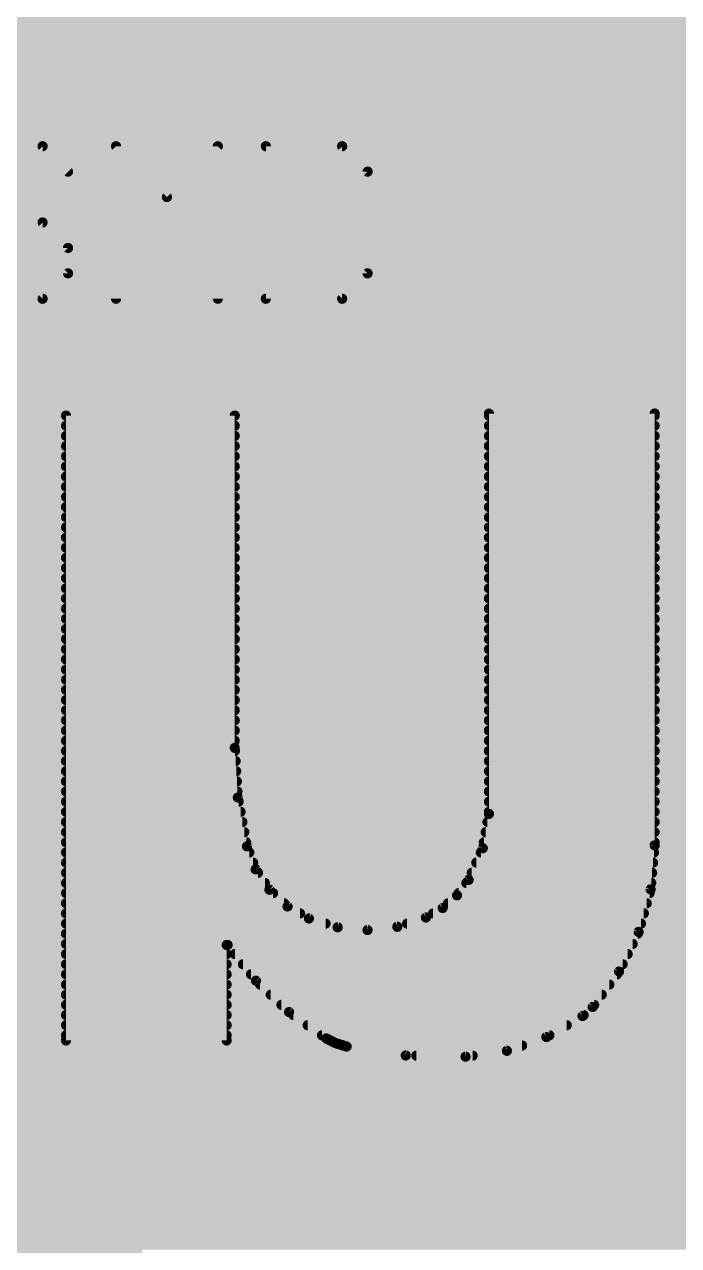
# Model space of a CAD drawing. Extents: x -29 to 78, y -15 to 28.
# Drawn here: x 18.639 to 20.273, y 11.87 to 14.923 of the extents above; entities that cross this region are included whole.
import ezdxf

# ---------------------------------------------------------------- set-up
doc = ezdxf.new("R2010")
doc.units = 0
for name, color, linetype in [('1', 12, 'CONTINUOUS'), ('16', 132, 'CONTINUOUS'), ('201', 110, 'CONTINUOUS'), ('22', 40, 'CONTINUOUS'), ('27', 253, 'CONTINUOUS'), ('29', 253, 'CONTINUOUS'), ('31', 253, 'CONTINUOUS')]:
    doc.layers.add(name, color=color, linetype=linetype)

# ---------------------------------------------------------------- blocks, each defined once
blk = doc.blocks.new('RECT')
blk.add_solid([(-0.5, -0.5), (0.5, -0.5), (-0.5, 0.5), (0.5, 0.5)])

msp = doc.modelspace()

# ---------------------------------------------------------------- linework, layer by layer
at = {"layer": '16', "const_width": 0.254}
msp.add_lwpolyline([(15.4178, 18.796), (21.7424, 12.4714)], dxfattribs=at)
at = {"layer": '22', "const_width": 0.0127}
for points in [[(18.7491, 13.9446, 1), (18.7363, 13.9446)], [(18.7427, 13.951, 1), (18.7427, 13.9383)], [(19.1707, 13.9446, 1), (19.1579, 13.9446)], [(19.1643, 13.9383, 1), (19.1643, 13.951)], [(19.8057, 13.9497, 1), (19.793, 13.9497)], [(19.7993, 13.956, 1), (19.7993, 13.9434)], [(19.7993, 13.951, 1), (19.7993, 13.9383)], [(20.2197, 13.9497, 1), (20.2069, 13.9497)], [(20.2133, 13.9434, 1), (20.2133, 13.956)], [(20.2133, 13.9383, 1), (20.2133, 13.951)], [(18.7427, 13.9255, 1), (18.7427, 13.9129)], [(19.1643, 13.9129, 1), (19.1643, 13.9255)], [(19.7993, 13.9255, 1), (19.7993, 13.9129)], [(20.2133, 13.9129, 1), (20.2133, 13.9255)], [(18.7427, 13.9002, 1), (18.7427, 13.8875)], [(19.1643, 13.8875, 1), (19.1643, 13.9002)], [(19.7993, 13.9002, 1), (19.7993, 13.8875)], [(20.2133, 13.8875, 1), (20.2133, 13.9002)], [(18.7427, 13.8748, 1), (18.7427, 13.8621)], [(19.1643, 13.8621, 1), (19.1643, 13.8748)], [(19.7993, 13.8748, 1), (19.7993, 13.8621)], [(20.2133, 13.8621, 1), (20.2133, 13.8748)], [(18.7427, 13.8493, 1), (18.7427, 13.8367)], [(18.7427, 13.8239, 1), (18.7427, 13.8113)], [(19.1643, 13.8367, 1), (19.1643, 13.8493)], [(19.1643, 13.8113, 1), (19.1643, 13.8239)], [(19.7993, 13.8493, 1), (19.7993, 13.8367)], [(19.7993, 13.8239, 1), (19.7993, 13.8113)], [(20.2133, 13.8367, 1), (20.2133, 13.8493)], [(20.2133, 13.8113, 1), (20.2133, 13.8239)], [(18.7427, 13.7986, 1), (18.7427, 13.7859)], [(19.1643, 13.7859, 1), (19.1643, 13.7986)], [(19.7993, 13.7986, 1), (19.7993, 13.7859)], [(20.2133, 13.7859, 1), (20.2133, 13.7986)], [(18.7427, 13.7731, 1), (18.7427, 13.7605)], [(19.1643, 13.7605, 1), (19.1643, 13.7731)], [(19.7993, 13.7731, 1), (19.7993, 13.7605)], [(20.2133, 13.7605, 1), (20.2133, 13.7731)], [(18.7427, 13.7477, 1), (18.7427, 13.7351)], [(19.1643, 13.7351, 1), (19.1643, 13.7477)], [(19.7993, 13.7477, 1), (19.7993, 13.7351)], [(20.2133, 13.7351, 1), (20.2133, 13.7477)], [(18.7427, 13.7224, 1), (18.7427, 13.7097)], [(19.1643, 13.7097, 1), (19.1643, 13.7224)], [(19.7993, 13.7224, 1), (19.7993, 13.7097)], [(20.2133, 13.7097, 1), (20.2133, 13.7224)], [(18.7427, 13.6969, 1), (18.7427, 13.6843)], [(18.7427, 13.6715, 1), (18.7427, 13.6589)], [(19.1643, 13.6843, 1), (19.1643, 13.6969)], [(19.1643, 13.6589, 1), (19.1643, 13.6715)], [(19.7993, 13.6969, 1), (19.7993, 13.6843)], [(19.7993, 13.6715, 1), (19.7993, 13.6589)], [(20.2133, 13.6843, 1), (20.2133, 13.6969)], [(20.2133, 13.6589, 1), (20.2133, 13.6715)], [(18.7427, 13.6462, 1), (18.7427, 13.6335)], [(19.1643, 13.6335, 1), (19.1643, 13.6462)], [(19.7993, 13.6462, 1), (19.7993, 13.6335)], [(20.2133, 13.6335, 1), (20.2133, 13.6462)], [(18.7427, 13.6207, 1), (18.7427, 13.6081)], [(19.1643, 13.6081, 1), (19.1643, 13.6207)], [(19.7993, 13.6207, 1), (19.7993, 13.6081)], [(20.2133, 13.6081, 1), (20.2133, 13.6207)], [(18.7427, 13.5953, 1), (18.7427, 13.5827)], [(19.1643, 13.5827, 1), (19.1643, 13.5953)], [(19.7993, 13.5953, 1), (19.7993, 13.5827)], [(20.2133, 13.5827, 1), (20.2133, 13.5953)], [(18.7427, 13.57, 1), (18.7427, 13.5573)], [(19.1643, 13.5573, 1), (19.1643, 13.57)], [(19.7993, 13.57, 1), (19.7993, 13.5573)], [(20.2133, 13.5573, 1), (20.2133, 13.57)], [(18.7427, 13.5445, 1), (18.7427, 13.5319)], [(18.7427, 13.5191, 1), (18.7427, 13.5065)], [(19.1643, 13.5319, 1), (19.1643, 13.5445)], [(19.1643, 13.5065, 1), (19.1643, 13.5191)], [(19.7993, 13.5445, 1), (19.7993, 13.5319)], [(19.7993, 13.5191, 1), (19.7993, 13.5065)], [(20.2133, 13.5319, 1), (20.2133, 13.5445)], [(20.2133, 13.5065, 1), (20.2133, 13.5191)], [(18.7427, 13.4938, 1), (18.7427, 13.4811)], [(19.1643, 13.4811, 1), (19.1643, 13.4938)], [(19.7993, 13.4938, 1), (19.7993, 13.4811)], [(20.2133, 13.4811, 1), (20.2133, 13.4938)], [(18.7427, 13.4684, 1), (18.7427, 13.4557)], [(19.1643, 13.4557, 1), (19.1643, 13.4684)], [(19.7993, 13.4684, 1), (19.7993, 13.4557)], [(20.2133, 13.4557, 1), (20.2133, 13.4684)], [(18.7427, 13.4429, 1), (18.7427, 13.4303)], [(19.1643, 13.4303, 1), (19.1643, 13.4429)], [(19.7993, 13.4429, 1), (19.7993, 13.4303)], [(20.2133, 13.4303, 1), (20.2133, 13.4429)], [(18.7427, 13.4176, 1), (18.7427, 13.4049)], [(19.1643, 13.4049, 1), (19.1643, 13.4176)], [(19.7993, 13.4176, 1), (19.7993, 13.4049)], [(20.2133, 13.4049, 1), (20.2133, 13.4176)], [(18.7427, 13.3922, 1), (18.7427, 13.3795)], [(18.7427, 13.3667, 1), (18.7427, 13.3541)], [(19.1643, 13.3795, 1), (19.1643, 13.3922)], [(19.1643, 13.3541, 1), (19.1643, 13.3667)], [(19.7993, 13.3922, 1), (19.7993, 13.3795)], [(19.7993, 13.3667, 1), (19.7993, 13.3541)], [(20.2133, 13.3795, 1), (20.2133, 13.3922)], [(20.2133, 13.3541, 1), (20.2133, 13.3667)], [(18.7427, 13.3414, 1), (18.7427, 13.3287)], [(19.1643, 13.3287, 1), (19.1643, 13.3414)], [(19.7993, 13.3414, 1), (19.7993, 13.3287)], [(20.2133, 13.3287, 1), (20.2133, 13.3414)], [(18.7427, 13.316, 1), (18.7427, 13.3033)], [(19.1643, 13.3033, 1), (19.1643, 13.316)], [(19.7993, 13.316, 1), (19.7993, 13.3033)], [(20.2133, 13.3033, 1), (20.2133, 13.316)], [(18.7427, 13.2905, 1), (18.7427, 13.2779)], [(19.1643, 13.2779, 1), (19.1643, 13.2905)], [(19.7993, 13.2905, 1), (19.7993, 13.2779)], [(20.2133, 13.2779, 1), (20.2133, 13.2905)], [(18.7427, 13.2652, 1), (18.7427, 13.2525)], [(19.1643, 13.2525, 1), (19.1643, 13.2652)], [(19.7993, 13.2652, 1), (19.7993, 13.2525)], [(20.2133, 13.2525, 1), (20.2133, 13.2652)], [(18.7427, 13.2398, 1), (18.7427, 13.2271)], [(18.7427, 13.2143, 1), (18.7427, 13.2017)], [(19.1643, 13.2271, 1), (19.1643, 13.2398)], [(19.1643, 13.2017, 1), (19.1643, 13.2143)], [(19.7993, 13.2398, 1), (19.7993, 13.2271)], [(19.7993, 13.2143, 1), (19.7993, 13.2017)], [(20.2133, 13.2271, 1), (20.2133, 13.2398)], [(20.2133, 13.2017, 1), (20.2133, 13.2143)], [(18.7427, 13.189, 1), (18.7427, 13.1763)], [(19.1643, 13.1763, 1), (19.1643, 13.189)], [(19.7993, 13.189, 1), (19.7993, 13.1763)], [(20.2133, 13.1763, 1), (20.2133, 13.189)], [(18.7427, 13.1636, 1), (18.7427, 13.1509)], [(19.1643, 13.1509, 1), (19.1643, 13.1636)], [(19.7993, 13.1636, 1), (19.7993, 13.1509)], [(20.2133, 13.1509, 1), (20.2133, 13.1636)], [(18.7427, 13.1381, 1), (18.7427, 13.1255)], [(19.1643, 13.1255, 1), (19.1643, 13.1381)], [(19.7993, 13.1381, 1), (19.7993, 13.1255)], [(20.2133, 13.1255, 1), (20.2133, 13.1381)], [(18.7427, 13.1128, 1), (18.7427, 13.1001)], [(19.1706, 13.1144, 1), (19.158, 13.1136)], [(19.1579, 13.114, 1), (19.1707, 13.114)], [(19.1648, 13.1001, 1), (19.1648, 13.1128)], [(19.7993, 13.1128, 1), (19.7993, 13.1001)], [(20.2133, 13.1001, 1), (20.2133, 13.1128)], [(18.7427, 13.0874, 1), (18.7427, 13.0747)], [(18.7427, 13.0619, 1), (18.7427, 13.0493)], [(19.1663, 13.0747, 1), (19.1663, 13.0874)], [(19.1679, 13.0493, 1), (19.1679, 13.0619)], [(19.7993, 13.0874, 1), (19.7993, 13.0747)], [(19.7993, 13.0619, 1), (19.7993, 13.0493)], [(20.2133, 13.0747, 1), (20.2133, 13.0874)], [(20.2133, 13.0493, 1), (20.2133, 13.0619)], [(18.7427, 13.0366, 1), (18.7427, 13.0239)], [(19.1695, 13.0239, 1), (19.1695, 13.0366)], [(19.7993, 13.0366, 1), (19.7993, 13.0239)], [(20.2133, 13.0239, 1), (20.2133, 13.0366)], [(18.7427, 13.0112, 1), (18.7427, 12.9985)], [(19.171, 12.9985, 1), (19.171, 13.0112)], [(19.7993, 13.0112, 1), (19.7993, 12.9985)], [(20.2133, 12.9985, 1), (20.2133, 13.0112)], [(18.7427, 12.9857, 1), (18.7427, 12.9731)], [(19.1782, 12.991, 1), (19.1657, 12.9887)], [(19.1656, 12.9895, 1), (19.1783, 12.9903)], [(19.1739, 12.9731, 1), (19.1739, 12.9857)], [(19.7993, 12.9857, 1), (19.7993, 12.9731)], [(20.2133, 12.9731, 1), (20.2133, 12.9857)], [(18.7427, 12.9604, 1), (18.7427, 12.9477)], [(19.1787, 12.9477, 1), (19.1787, 12.9604)], [(19.7993, 12.9604, 1), (19.7993, 12.9477)], [(19.8056, 12.9478, 1), (19.793, 12.95)], [(19.793, 12.9489, 1), (19.8057, 12.9489)], [(20.2133, 12.9477, 1), (20.2133, 12.9604)], [(18.7427, 12.935, 1), (18.7427, 12.9223)], [(18.7427, 12.9095, 1), (18.7427, 12.8969)], [(19.1834, 12.9223, 1), (19.1834, 12.935)], [(19.1881, 12.8969, 1), (19.1881, 12.9095)], [(19.7911, 12.9095, 1), (19.7911, 12.8969)], [(19.7957, 12.935, 1), (19.7957, 12.9223)], [(20.2133, 12.9223, 1), (20.2133, 12.935)], [(20.2133, 12.8969, 1), (20.2133, 12.9095)], [(18.7427, 12.8841, 1), (18.7427, 12.8715)], [(19.1929, 12.8715, 1), (19.1929, 12.8841)], [(19.7866, 12.8841, 1), (19.7866, 12.8715)], [(20.2133, 12.8715, 1), (20.2133, 12.8841)], [(18.7427, 12.8588, 1), (18.7427, 12.8461)], [(19.2007, 12.8699, 1), (19.1889, 12.8653)], [(19.1886, 12.8664, 1), (19.201, 12.8688)], [(19.2006, 12.8461, 1), (19.2006, 12.8588)], [(19.7791, 12.8588, 1), (19.7791, 12.8461)], [(19.7777, 12.8644, 1), (19.7902, 12.8621)], [(19.7898, 12.8607, 1), (19.7782, 12.8658)], [(20.2069, 12.8702, 1), (20.2197, 12.8702)], [(20.2196, 12.8696, 1), (20.207, 12.8708)], [(20.2117, 12.8461, 1), (20.2117, 12.8588)], [(18.7427, 12.8333, 1), (18.7427, 12.8207)], [(19.2102, 12.8207, 1), (19.2102, 12.8333)], [(19.2219, 12.8137, 1), (19.2113, 12.8066)], [(19.7678, 12.8333, 1), (19.7678, 12.8207)], [(20.2093, 12.8207, 1), (20.2093, 12.8333)], [(18.7427, 12.8079, 1), (18.7427, 12.7953)], [(19.2107, 12.8079, 1), (19.2225, 12.8124)], [(19.2224, 12.7953, 1), (19.2224, 12.8079)], [(19.7427, 12.7864, 1), (19.7543, 12.7812)], [(19.7536, 12.78, 1), (19.7434, 12.7876)], [(19.7565, 12.8079, 1), (19.7565, 12.7953)], [(20.207, 12.7953, 1), (20.207, 12.8079)], [(18.7427, 12.7826, 1), (18.7427, 12.7699)], [(18.7427, 12.7571, 1), (18.7427, 12.7445)], [(19.2395, 12.7699, 1), (19.2395, 12.7826)], [(19.2553, 12.7639, 1), (19.2467, 12.7545)], [(19.2457, 12.7556, 1), (19.2563, 12.7627)], [(19.2601, 12.7445, 1), (19.2601, 12.7571)], [(19.7237, 12.7571, 1), (19.7237, 12.7445)], [(19.7428, 12.7826, 1), (19.7428, 12.7699)], [(20.1969, 12.7608, 1), (20.2095, 12.7596)], [(20.2093, 12.7585, 1), (20.1971, 12.7619)], [(20.2005, 12.7445, 1), (20.2005, 12.7571)], [(20.2047, 12.7699, 1), (20.2047, 12.7826)], [(18.7427, 12.7317, 1), (18.7427, 12.7191)], [(19.2876, 12.7191, 1), (19.2876, 12.7317)], [(19.697, 12.7317, 1), (19.697, 12.7191)], [(19.7146, 12.7492, 1), (19.7247, 12.7415)], [(19.7238, 12.7406, 1), (19.7154, 12.7501)], [(20.1934, 12.7191, 1), (20.1934, 12.7317)], [(18.7427, 12.7064, 1), (18.7427, 12.6937)], [(19.2993, 12.723, 1), (19.293, 12.712)], [(19.2919, 12.7128, 1), (19.3005, 12.7222)], [(19.3272, 12.6937, 1), (19.3272, 12.7064)], [(19.3516, 12.6934, 1), (19.3478, 12.6812)], [(19.6387, 12.6953, 1), (19.6449, 12.6843)], [(19.6438, 12.6838, 1), (19.6398, 12.6958)], [(19.6597, 12.7064, 1), (19.6597, 12.6937)], [(19.6794, 12.7183, 1), (19.6878, 12.7088)], [(19.6867, 12.7081, 1), (19.6804, 12.7191)], [(20.1862, 12.6937, 1), (20.1862, 12.7064)], [(18.7427, 12.6809, 1), (18.7427, 12.6683)], [(19.3466, 12.6818, 1), (19.3528, 12.6928)], [(19.3912, 12.6683, 1), (19.3912, 12.6809)], [(19.422, 12.6717, 1), (19.4208, 12.6591)], [(19.4195, 12.6593, 1), (19.4232, 12.6715)], [(19.4953, 12.6647, 1), (19.4967, 12.6521)], [(19.4954, 12.6521, 1), (19.4966, 12.6647)], [(19.5685, 12.6727, 1), (19.5725, 12.6606)], [(19.5712, 12.6603, 1), (19.5698, 12.673)], [(19.595, 12.6809, 1), (19.595, 12.6683)], [(20.1791, 12.6683, 1), (20.1791, 12.6809)], [(18.7427, 12.6555, 1), (18.7427, 12.6429)], [(20.1671, 12.6556, 1), (20.1794, 12.6522)], [(20.1789, 12.6511, 1), (20.1675, 12.6567)], [(20.1709, 12.6429, 1), (20.1709, 12.6555)], [(18.7427, 12.6302, 1), (18.7427, 12.6175)], [(18.7427, 12.6047, 1), (18.7427, 12.5921)], [(19.1504, 12.6213, 1), (19.1377, 12.6213)], [(19.144, 12.6276, 1), (19.144, 12.615)], [(19.1515, 12.6252, 1), (19.1415, 12.6174)], [(19.144, 12.5921, 1), (19.144, 12.6047)], [(19.1465, 12.615, 1), (19.1465, 12.6276)], [(19.1646, 12.6047, 1), (19.1646, 12.5921)], [(20.1459, 12.5921, 1), (20.1459, 12.6047)], [(20.1584, 12.6175, 1), (20.1584, 12.6302)], [(18.7427, 12.5793, 1), (18.7427, 12.5667)], [(19.144, 12.5667, 1), (19.144, 12.5793)], [(19.1847, 12.5793, 1), (19.1847, 12.5667)], [(20.1334, 12.5667, 1), (20.1334, 12.5793)], [(18.7427, 12.554, 1), (18.7427, 12.5413)], [(19.144, 12.5413, 1), (19.144, 12.554)], [(19.2048, 12.554, 1), (19.2048, 12.5413)], [(20.1187, 12.5576, 1), (20.1301, 12.552)], [(20.119, 12.5413, 1), (20.119, 12.554)], [(20.1295, 12.551, 1), (20.1193, 12.5586)], [(18.7427, 12.5285, 1), (18.7427, 12.5159)], [(19.144, 12.5159, 1), (19.144, 12.5285)], [(19.2216, 12.5365, 1), (19.2128, 12.5273)], [(19.2122, 12.528, 1), (19.2222, 12.5359)], [(19.2275, 12.5285, 1), (19.2275, 12.5159)], [(20.1001, 12.5159, 1), (20.1001, 12.5285)], [(18.7427, 12.5031, 1), (18.7427, 12.4905)], [(19.144, 12.4905, 1), (19.144, 12.5031)], [(19.2542, 12.5031, 1), (19.2542, 12.4905)], [(20.0812, 12.4905, 1), (20.0812, 12.5031)], [(18.7427, 12.4778, 1), (18.7427, 12.4651)], [(18.7427, 12.4523, 1), (18.7427, 12.4397)], [(19.144, 12.4651, 1), (19.144, 12.4778)], [(19.144, 12.4397, 1), (19.144, 12.4523)], [(19.281, 12.4778, 1), (19.281, 12.4651)], [(19.3036, 12.4587, 1), (19.2962, 12.4483)], [(19.2955, 12.4489, 1), (19.3043, 12.4581)], [(19.3105, 12.4523, 1), (19.3105, 12.4397)], [(20.0362, 12.438, 1), (20.0298, 12.449)], [(20.0358, 12.4397, 1), (20.0358, 12.4523)], [(20.0533, 12.4701, 1), (20.0635, 12.4625)], [(20.0626, 12.4616, 1), (20.0542, 12.471)], [(20.0622, 12.4651, 1), (20.0622, 12.4778)], [(18.7427, 12.4269, 1), (18.7427, 12.4143)], [(19.144, 12.4143, 1), (19.144, 12.4269)], [(19.3463, 12.4269, 1), (19.3463, 12.4143)], [(19.9937, 12.4143, 1), (19.9937, 12.4269)], [(20.0288, 12.4482, 1), (20.0372, 12.4388)], [(18.7427, 12.4016, 1), (18.7427, 12.3889)], [(18.7427, 12.3888, 1), (18.7427, 12.3762)], [(19.144, 12.3889, 1), (19.144, 12.4016)], [(19.144, 12.3762, 1), (19.144, 12.3888)], [(19.3822, 12.4016, 1), (19.3822, 12.3889)], [(19.3957, 12.3933, 1), (19.3901, 12.3819)], [(19.3892, 12.3824, 1), (19.3966, 12.3928)], [(19.9396, 12.3964, 1), (19.946, 12.3854)], [(19.9449, 12.3849, 1), (19.9407, 12.3969)], [(19.9502, 12.3889, 1), (19.9502, 12.4016)], [(18.7363, 12.3825, 1), (18.7491, 12.3825)], [(19.1377, 12.3825, 1), (19.1504, 12.3825)], [(19.4193, 12.3814, 1), (19.4156, 12.3693)], [(19.4146, 12.3697, 1), (19.4203, 12.381)], [(19.4355, 12.3762, 1), (19.4355, 12.3635)], [(19.4447, 12.3736, 1), (19.4427, 12.361)], [(19.4418, 12.3612, 1), (19.4456, 12.3734)], [(19.8422, 12.3626, 1), (19.8463, 12.3506)], [(19.8451, 12.3503, 1), (19.8433, 12.3629)], [(19.8821, 12.3635, 1), (19.8821, 12.3762)], [(19.5916, 12.3513, 1), (19.5913, 12.3386)], [(19.5905, 12.3387, 1), (19.5924, 12.3512)], [(19.6178, 12.3507, 1), (19.6178, 12.3381)], [(19.74, 12.3482, 1), (19.7418, 12.3356)], [(19.7408, 12.3356, 1), (19.741, 12.3482)], [(19.7585, 12.3381, 1), (19.7585, 12.3507)]]:
    msp.add_lwpolyline(points, format="xyb", dxfattribs=at)
at = {"layer": '22', "const_width": 0.0254}
for points in [[(18.7427, 12.3825), (18.7427, 13.9446)], [(18.7427, 13.9446), (19.1643, 13.9446)], [(19.1643, 13.9446), (19.1643, 13.114)], [(19.7993, 12.9489), (19.7993, 13.9497)], [(19.7993, 13.9497), (20.2133, 13.9497)], [(19.7993, 13.9446), (20.2133, 13.9446)], [(20.2133, 13.9497), (20.2133, 12.8702)], [(18.7427, 13.9192), (19.1643, 13.9192)], [(19.7993, 13.9192), (20.2133, 13.9192)], [(18.7427, 13.8938), (19.1643, 13.8938)], [(19.7993, 13.8938), (20.2133, 13.8938)], [(18.7427, 13.8684), (19.1643, 13.8684)], [(19.7993, 13.8684), (20.2133, 13.8684)], [(18.7427, 13.843), (19.1643, 13.843)], [(18.7427, 13.8176), (19.1643, 13.8176)], [(19.7993, 13.843), (20.2133, 13.843)], [(19.7993, 13.8176), (20.2133, 13.8176)], [(18.7427, 13.7922), (19.1643, 13.7922)], [(19.7993, 13.7922), (20.2133, 13.7922)], [(18.7427, 13.7668), (19.1643, 13.7668)], [(19.7993, 13.7668), (20.2133, 13.7668)], [(18.7427, 13.7414), (19.1643, 13.7414)], [(19.7993, 13.7414), (20.2133, 13.7414)], [(18.7427, 13.716), (19.1643, 13.716)], [(19.7993, 13.716), (20.2133, 13.716)], [(18.7427, 13.6906), (19.1643, 13.6906)], [(18.7427, 13.6652), (19.1643, 13.6652)], [(19.7993, 13.6906), (20.2133, 13.6906)], [(19.7993, 13.6652), (20.2133, 13.6652)], [(18.7427, 13.6398), (19.1643, 13.6398)], [(19.7993, 13.6398), (20.2133, 13.6398)], [(18.7427, 13.6144), (19.1643, 13.6144)], [(19.7993, 13.6144), (20.2133, 13.6144)], [(18.7427, 13.589), (19.1643, 13.589)], [(19.7993, 13.589), (20.2133, 13.589)], [(18.7427, 13.5636), (19.1643, 13.5636)], [(19.7993, 13.5636), (20.2133, 13.5636)], [(18.7427, 13.5382), (19.1643, 13.5382)], [(18.7427, 13.5128), (19.1643, 13.5128)], [(19.7993, 13.5382), (20.2133, 13.5382)], [(19.7993, 13.5128), (20.2133, 13.5128)], [(18.7427, 13.4874), (19.1643, 13.4874)], [(19.7993, 13.4874), (20.2133, 13.4874)], [(18.7427, 13.462), (19.1643, 13.462)], [(19.7993, 13.462), (20.2133, 13.462)], [(18.7427, 13.4366), (19.1643, 13.4366)], [(19.7993, 13.4366), (20.2133, 13.4366)], [(18.7427, 13.4112), (19.1643, 13.4112)], [(19.7993, 13.4112), (20.2133, 13.4112)], [(18.7427, 13.3858), (19.1643, 13.3858)], [(18.7427, 13.3604), (19.1643, 13.3604)], [(19.7993, 13.3858), (20.2133, 13.3858)], [(19.7993, 13.3604), (20.2133, 13.3604)], [(18.7427, 13.335), (19.1643, 13.335)], [(19.7993, 13.335), (20.2133, 13.335)], [(18.7427, 13.3096), (19.1643, 13.3096)], [(19.7993, 13.3096), (20.2133, 13.3096)], [(18.7427, 13.2842), (19.1643, 13.2842)], [(19.7993, 13.2842), (20.2133, 13.2842)], [(18.7427, 13.2588), (19.1643, 13.2588)], [(19.7993, 13.2588), (20.2133, 13.2588)], [(18.7427, 13.2334), (19.1643, 13.2334)], [(18.7427, 13.208), (19.1643, 13.208)], [(19.7993, 13.2334), (20.2133, 13.2334)], [(19.7993, 13.208), (20.2133, 13.208)], [(18.7427, 13.1826), (19.1643, 13.1826)], [(19.7993, 13.1826), (20.2133, 13.1826)], [(18.7427, 13.1572), (19.1643, 13.1572)], [(19.7993, 13.1572), (20.2133, 13.1572)], [(18.7427, 13.1318), (19.1643, 13.1318)], [(19.7993, 13.1318), (20.2133, 13.1318)], [(18.7427, 13.1064), (19.1648, 13.1064)], [(19.1643, 13.114), (19.172, 12.9899)], [(19.7993, 13.1064), (20.2133, 13.1064)], [(18.7427, 13.081), (19.1663, 13.081)], [(18.7427, 13.0556), (19.1679, 13.0556)], [(19.7993, 13.081), (20.2133, 13.081)], [(19.7993, 13.0556), (20.2133, 13.0556)], [(18.7427, 13.0302), (19.1695, 13.0302)], [(19.7993, 13.0302), (20.2133, 13.0302)], [(18.7427, 13.0048), (19.171, 13.0048)], [(19.7993, 13.0048), (20.2133, 13.0048)], [(18.7427, 12.9794), (19.1739, 12.9794)], [(19.172, 12.9899), (19.1948, 12.8676)], [(19.7993, 12.9794), (20.2133, 12.9794)], [(18.7427, 12.954), (19.1787, 12.954)], [(19.784, 12.8632), (19.7993, 12.9489)], [(19.7993, 12.954), (20.2133, 12.954)], [(18.7427, 12.9286), (19.1834, 12.9286)], [(18.7427, 12.9032), (19.1881, 12.9032)], [(19.7911, 12.9032), (20.2133, 12.9032)], [(19.7957, 12.9286), (20.2133, 12.9286)], [(18.7427, 12.8778), (19.1929, 12.8778)], [(19.7866, 12.8778), (20.2133, 12.8778)], [(18.7427, 12.8524), (19.2006, 12.8524)], [(19.1948, 12.8676), (19.2166, 12.8101)], [(19.7485, 12.7838), (19.784, 12.8632)], [(19.7791, 12.8524), (20.2117, 12.8524)], [(20.2133, 12.8702), (20.2032, 12.7602)], [(18.7427, 12.827), (19.2102, 12.827)], [(19.2166, 12.8101), (19.251, 12.7592)], [(19.7678, 12.827), (20.2093, 12.827)], [(18.7427, 12.8016), (19.2224, 12.8016)], [(19.7196, 12.7454), (19.7485, 12.7838)], [(19.7565, 12.8016), (20.207, 12.8016)], [(18.7427, 12.7762), (19.2395, 12.7762)], [(18.7427, 12.7508), (19.2601, 12.7508)], [(19.251, 12.7592), (19.2962, 12.7175)], [(19.7237, 12.7508), (20.2005, 12.7508)], [(19.7428, 12.7762), (20.2047, 12.7762)], [(20.2032, 12.7602), (20.1732, 12.6539)], [(18.7427, 12.7254), (19.2876, 12.7254)], [(19.6836, 12.7136), (19.7196, 12.7454)], [(19.697, 12.7254), (20.1934, 12.7254)], [(18.7427, 12.7), (19.3272, 12.7)], [(19.2962, 12.7175), (19.3497, 12.6873)], [(19.3497, 12.6873), (19.4214, 12.6654)], [(19.5705, 12.6667), (19.6418, 12.6898)], [(19.6418, 12.6898), (19.6836, 12.7136)], [(19.6597, 12.7), (20.1862, 12.7)], [(18.7427, 12.6746), (19.3912, 12.6746)], [(19.4214, 12.6654), (19.496, 12.6584)], [(19.496, 12.6584), (19.5705, 12.6667)], [(19.595, 12.6746), (20.1791, 12.6746)], [(18.7427, 12.6492), (20.1709, 12.6492)], [(20.1732, 12.6539), (20.1244, 12.5548)], [(18.7427, 12.6238), (20.1584, 12.6238)], [(18.7427, 12.5984), (19.144, 12.5984)], [(19.1465, 12.6213), (19.144, 12.6213)], [(19.144, 12.6213), (19.144, 12.3825)], [(19.2172, 12.5319), (19.1465, 12.6213)], [(19.1646, 12.5984), (20.1459, 12.5984)], [(18.7427, 12.573), (19.144, 12.573)], [(19.1847, 12.573), (20.1334, 12.573)], [(18.7427, 12.5476), (19.144, 12.5476)], [(19.2048, 12.5476), (20.119, 12.5476)], [(20.1244, 12.5548), (20.0584, 12.4663)], [(18.7427, 12.5222), (19.144, 12.5222)], [(19.2999, 12.4535), (19.2172, 12.5319)], [(19.2275, 12.5222), (20.1001, 12.5222)], [(18.7427, 12.4968), (19.144, 12.4968)], [(19.2542, 12.4968), (20.0812, 12.4968)], [(18.7427, 12.4714), (19.144, 12.4714)], [(18.7427, 12.446), (19.144, 12.446)], [(19.281, 12.4714), (20.0622, 12.4714)], [(19.3929, 12.3876), (19.2999, 12.4535)], [(19.3105, 12.446), (20.0358, 12.446)], [(20.033, 12.4435), (19.9428, 12.3909)], [(20.0584, 12.4663), (20.033, 12.4435)], [(18.7427, 12.4206), (19.144, 12.4206)], [(19.3463, 12.4206), (19.9937, 12.4206)], [(18.7427, 12.3952), (19.144, 12.3952)], [(19.144, 12.3825), (18.7427, 12.3825)], [(19.3822, 12.3952), (19.9502, 12.3952)], [(19.4175, 12.3753), (19.3929, 12.3876)], [(19.9428, 12.3909), (19.8442, 12.3566)], [(19.4437, 12.3673), (19.4175, 12.3753)], [(19.4355, 12.3698), (19.8821, 12.3698)], [(19.5915, 12.3449), (19.4437, 12.3673)], [(19.8442, 12.3566), (19.7409, 12.3419)], [(19.7409, 12.3419), (19.5915, 12.3449)], [(19.6178, 12.3444), (19.7585, 12.3444)]]:
    msp.add_lwpolyline(points, dxfattribs=at)
at = {"layer": '27', "const_width": 0.0254}
for points in [[(18.6842, 14.618), (18.5571, 14.618)], [(18.7478, 14.5545), (18.6842, 14.618)], [(18.8678, 14.2367), (18.8678, 14.618)], [(18.8678, 14.618), (18.9949, 14.4909)], [(18.9949, 14.4909), (19.122, 14.618)], [(19.122, 14.618), (19.122, 14.2367)], [(19.242, 14.618), (19.242, 14.2367)], [(19.4326, 14.618), (19.242, 14.618)], [(19.4962, 14.5545), (19.4326, 14.618)], [(19.4962, 14.3003), (19.4962, 14.5545)], [(18.5571, 14.4274), (18.6842, 14.4274)], [(18.6842, 14.4274), (18.7478, 14.3638)], [(18.7478, 14.3638), (18.7478, 14.3003)], [(18.7478, 14.3003), (18.6842, 14.2367)], [(19.4326, 14.2367), (19.4962, 14.3003)], [(18.6842, 14.2367), (18.5571, 14.2367)], [(19.242, 14.2367), (19.4326, 14.2367)]]:
    msp.add_lwpolyline(points, dxfattribs=at)
at = {"layer": '27', "const_width": 0.0127}
for points in [[(18.6887, 14.6225, 1), (18.6797, 14.6135)], [(18.6842, 14.6117, 1), (18.6842, 14.6244)], [(18.8741, 14.618, 1), (18.8614, 14.618)], [(18.8723, 14.6225, 1), (18.8633, 14.6135)], [(19.1283, 14.618, 1), (19.1156, 14.618)], [(19.1265, 14.6135, 1), (19.1175, 14.6225)], [(19.2483, 14.618, 1), (19.2356, 14.618)], [(19.242, 14.6244, 1), (19.242, 14.6117)], [(19.4371, 14.6225, 1), (19.4281, 14.6135)], [(19.4326, 14.6117, 1), (19.4326, 14.6244)], [(18.7433, 14.55, 1), (18.7523, 14.559)], [(19.5025, 14.5545, 1), (19.4898, 14.5545)], [(19.4917, 14.55, 1), (19.5007, 14.559)], [(18.9904, 14.4954, 1), (18.9994, 14.4864)], [(18.9904, 14.4864, 1), (18.9994, 14.4954)], [(18.6887, 14.4319, 1), (18.6797, 14.4229)], [(18.6842, 14.421, 1), (18.6842, 14.4337)], [(18.7541, 14.3638, 1), (18.7414, 14.3638)], [(18.7433, 14.3593, 1), (18.7523, 14.3683)], [(18.7414, 14.3003, 1), (18.7541, 14.3003)], [(18.7523, 14.2958, 1), (18.7433, 14.3047)], [(19.4898, 14.3003, 1), (19.5025, 14.3003)], [(19.5007, 14.2958, 1), (19.4917, 14.3047)], [(18.6797, 14.2412, 1), (18.6887, 14.2322)], [(18.6842, 14.2304, 1), (18.6842, 14.2431)], [(18.8614, 14.2367, 1), (18.8741, 14.2367)], [(19.1156, 14.2367, 1), (19.1283, 14.2367)], [(19.242, 14.2431, 1), (19.242, 14.2304)], [(19.2356, 14.2367, 1), (19.2483, 14.2367)], [(19.4281, 14.2412, 1), (19.4371, 14.2322)], [(19.4326, 14.2304, 1), (19.4326, 14.2431)]]:
    msp.add_lwpolyline(points, format="xyb", dxfattribs=at)

# ---------------------------------------------------------------- block references
at = {"layer": '1', "xscale": 0.8, "yscale": 1.6, "rotation": 270}
for p in [(18.032, 14.289), (18.032, 12.889), (18.032, 11.689)]:
    msp.add_blockref('RECT', p, dxfattribs=at)
at = {"layer": '201'}
for p, xscale, yscale in [((17.9933, 14.9556), 36.1036, 0.1169), ((17.9933, 14.8387), 36.1036, 0.1168), ((17.9933, 14.7218), 36.1036, 0.1169), ((17.9933, 14.605), 36.1036, 0.1168), ((17.9933, 14.4882), 36.1036, 0.1168), ((17.9933, 14.3714), 36.1036, 0.1169), ((17.9933, 14.2545), 36.1036, 0.1168), ((17.9933, 14.1377), 36.1036, 0.1169), ((17.9933, 14.0208), 36.1036, 0.1168), ((17.9933, 13.904), 36.1036, 0.1168), ((17.9933, 13.7872), 36.1036, 0.1169), ((17.9349, 13.6703), 35.9867, 0.1168), ((17.9349, 13.5534), 35.9867, 0.1169), ((17.9349, 13.4366), 35.9867, 0.1168), ((17.9349, 13.3198), 35.9867, 0.1168), ((17.9349, 13.203), 35.9867, 0.1169), ((17.9349, 13.0861), 35.9867, 0.1168), ((17.9349, 12.9693), 35.9867, 0.1169), ((17.9349, 12.8524), 35.9867, 0.1168), ((17.9349, 12.7356), 35.9867, 0.1168), ((17.9349, 12.6188), 35.9867, 0.1169), ((17.9349, 12.5019), 35.9867, 0.1168), ((17.9349, 12.3851), 35.9867, 0.1169), ((17.9349, 12.2682), 35.9867, 0.1168), ((17.9349, 12.1514), 35.9867, 0.1168), ((17.9349, 12.0346), 35.9867, 0.1169), ((17.9349, 11.9177), 35.9867, 0.1168)]:
    msp.add_blockref('RECT', p, dxfattribs=dict(at, xscale=xscale, yscale=yscale))
at = {"layer": '29', "xscale": 1.0032, "yscale": 1.8032, "rotation": 270}
for p in [(18.032, 14.289), (18.032, 12.889), (18.032, 11.689)]:
    msp.add_blockref('RECT', p, dxfattribs=at)
at = {"layer": '31', "xscale": 0.8, "yscale": 1.6, "rotation": 270}
for p in [(18.032, 14.289), (18.032, 12.889), (18.032, 11.689)]:
    msp.add_blockref('RECT', p, dxfattribs=at)

doc.saveas('drawing.dxf')
